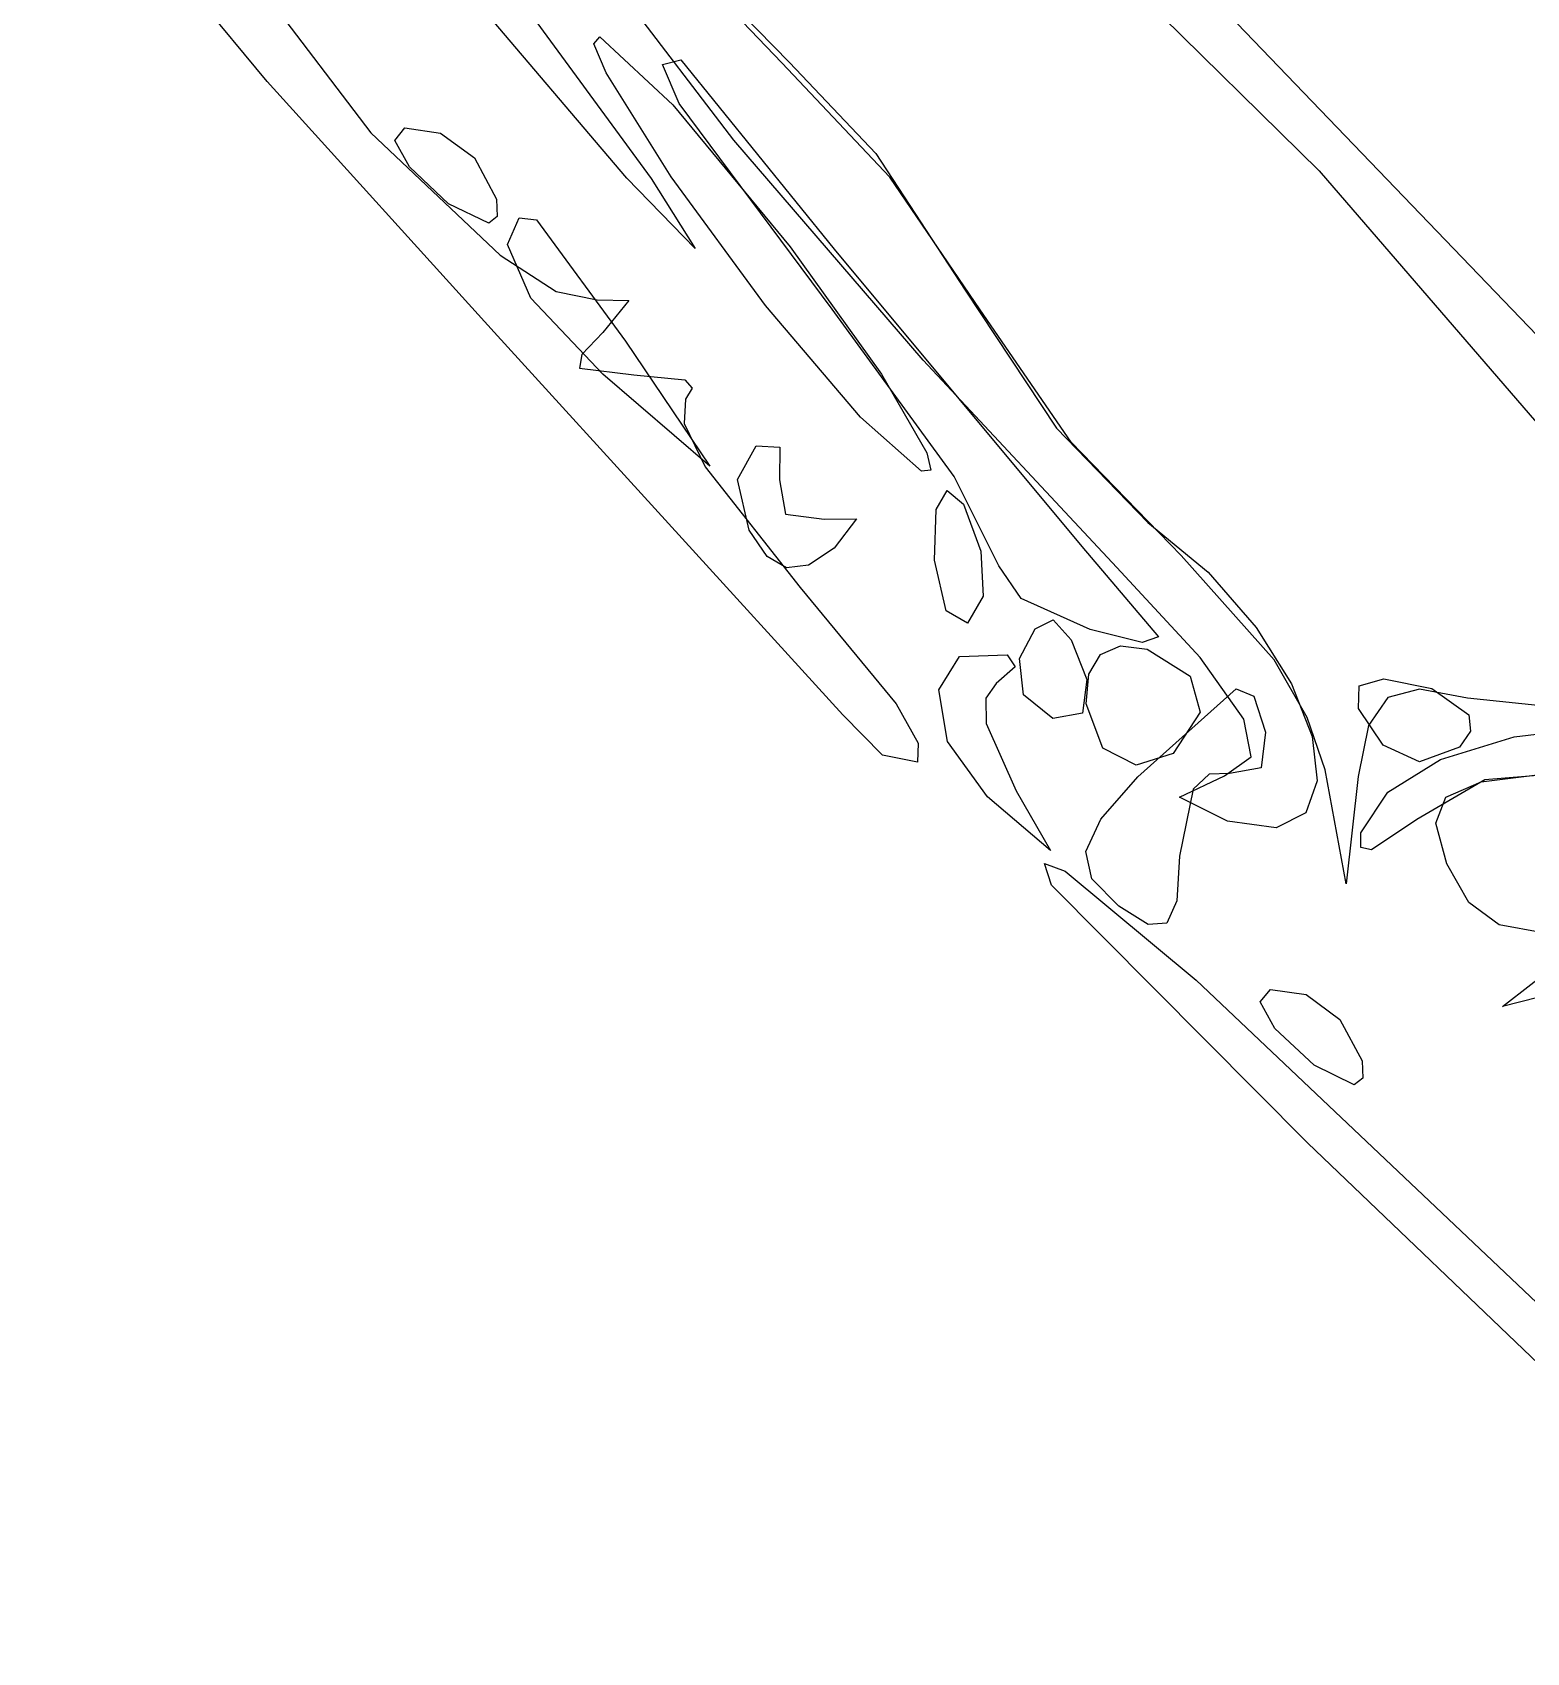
# Model space of a CAD drawing. Extents: x -886 to 651, y -59 to 942.
# Drawn here: x -379.25 to -359.68, y 166.18 to 187.39 of the extents above; entities that cross this region are included whole.
import ezdxf

# ---------------------------------------------------------------- set-up
doc = ezdxf.new("R2010")
doc.units = 0

msp = doc.modelspace()

# ---------------------------------------------------------------- linework, layer by layer
at = {"layer": 'Layer 1'}
for p, q in [((-376.385662, 192.615093), (-371.14281, 185.47379)), ((-370.06101, 185.973432), (-374.78315, 192.15531)), ((-371.46358, 185.47979), (-376.91277, 191.889745)), ((-376.173971, 186.74501), (-379.245465, 190.454311)), ((-370.751316, 188.44367), (-369.33384, 186.98986)), ((-365.257811, 188.388128), (-362.39912, 185.57279)), ((-369.43264, 186.98763), (-370.694847, 188.306449)), ((-353.67925, 177.31502), (-364.10565, 188.16112)), ((-376.165464, 187.847256), (-374.813696, 186.071401)), ((-371.896561, 187.236279), (-371.81874, 187.32706)), ((-371.81874, 187.32706), (-370.85979, 186.437095)), ((-371.734882, 186.854737), (-371.896561, 187.236279)), ((-370.995313, 186.96574), (-370.75725, 187.02482)), ((-370.775899, 186.455038), (-370.995313, 186.96574)), ((-370.75725, 187.02482), (-368.7478, 184.54716)), ((-368.021894, 185.48856), (-369.43264, 186.98763)), ((-369.33384, 186.98986), (-368.205302, 185.79964)), ((-373.1998, 183.46282), (-376.173971, 186.74501)), ((-370.883621, 185.497191), (-371.734882, 186.854737)), ((-370.85979, 186.437095), (-369.32289, 184.57735)), ((-368.7732, 183.76415), (-370.775899, 186.455038)), ((-374.813696, 186.071401), (-373.122008, 184.467808)), ((-374.502685, 185.970525), (-374.368517, 186.134684)), ((-374.368517, 186.134684), (-373.90188, 186.06824)), ((-373.90188, 186.06824), (-373.458546, 185.742626)), ((-374.30992, 185.624011), (-374.502685, 185.970525)), ((-367.584351, 183.096121), (-370.06101, 185.973432)), ((-368.205302, 185.79964), (-367.03466, 184.01146)), ((-373.79576, 185.14339), (-374.30992, 185.624011)), ((-373.458546, 185.742626), (-373.17008, 185.20207)), ((-370.568349, 184.555711), (-371.46358, 185.47979)), ((-371.14281, 185.47379), (-370.568349, 184.555711)), ((-369.64615, 183.810075), (-370.883621, 185.497191)), ((-366.83911, 183.75327), (-368.021894, 185.48856)), ((-362.39912, 185.57279), (-362.39908, 185.57279)), ((-362.39908, 185.57279), (-359.55262, 182.27929)), ((-373.17008, 185.20209), (-373.159921, 184.97392)), ((-373.17008, 185.20207), (-373.17008, 185.20209)), ((-373.271758, 184.887058), (-373.79576, 185.14339)), ((-373.159921, 184.97392), (-373.271758, 184.887058)), ((-373.0241, 184.60794), (-372.872296, 184.957528)), ((-372.872296, 184.957528), (-372.647574, 184.931645)), ((-372.647574, 184.931645), (-371.48099, 183.34585)), ((-372.721539, 183.905689), (-373.0241, 184.60794)), ((-369.32289, 184.57735), (-368.128671, 182.913853)), ((-369.32289, 184.57735), (-369.32289, 184.57735)), ((-368.7478, 184.54716), (-365.50606, 180.65794)), ((-368.7478, 184.54716), (-368.7478, 184.54716)), ((-373.122008, 184.467808), (-372.3869, 183.995114)), ((-371.77793, 182.91087), (-372.721539, 183.905689)), ((-372.3869, 183.995114), (-371.85266, 183.88289)), ((-367.03466, 184.01146), (-365.836847, 182.20515)), ((-371.85266, 183.88289), (-371.436835, 183.8779)), ((-371.436835, 183.8779), (-371.77686, 183.45933)), ((-368.40366, 182.34904), (-369.64615, 183.810075)), ((-367.177616, 181.571698), (-368.7732, 183.76415)), ((-365.645242, 182.02349), (-366.83911, 183.75327)), ((-368.63538, 178.45376), (-373.1998, 183.46282)), ((-371.77686, 183.45933), (-372.053586, 183.170582)), ((-371.48099, 183.34585), (-370.37782, 181.70771)), ((-371.48099, 183.34585), (-371.48099, 183.34585)), ((-372.053586, 183.170582), (-372.083166, 182.988436)), ((-365.04625, 180.38011), (-367.584351, 183.096121)), ((-372.083166, 182.988436), (-371.37098, 182.90296)), ((-370.37782, 181.70771), (-371.77793, 182.91087)), ((-371.37098, 182.90296), (-370.705609, 182.838905)), ((-370.705609, 182.838905), (-370.606645, 182.729592)), ((-368.128671, 182.913853), (-367.533968, 181.882701)), ((-370.606645, 182.729592), (-370.69315, 182.58276)), ((-370.69315, 182.58276), (-370.714717, 182.266921)), ((-370.714717, 182.266921), (-370.438942, 181.697456)), ((-367.603918, 181.641796), (-368.40366, 182.34904)), ((-365.836847, 182.20515), (-364.64298, 180.97136)), ((-364.20788, 180.53767), (-365.645242, 182.02349)), ((-370.013665, 181.534536), (-369.7686, 181.97264)), ((-369.7686, 181.97264), (-369.462195, 181.956241)), ((-369.462195, 181.956241), (-369.46602, 181.52825)), ((-367.533968, 181.882701), (-367.48179, 181.653599)), ((-370.438942, 181.697456), (-369.19235, 180.12078)), ((-367.48179, 181.653599), (-367.603918, 181.641796)), ((-366.59367, 180.40187), (-367.177616, 181.571698)), ((-369.8624, 180.86982), (-370.013665, 181.534536)), ((-369.46602, 181.52825), (-369.46599, 181.52825)), ((-369.46599, 181.52825), (-369.386756, 181.080089)), ((-367.413576, 181.140565), (-367.268212, 181.389065)), ((-367.268212, 181.389065), (-367.054918, 181.210028)), ((-367.43674, 180.47504), (-367.413576, 181.140565)), ((-367.054918, 181.210028), (-366.82796, 180.59294)), ((-369.386756, 181.080089), (-368.88066, 181.01523)), ((-368.88066, 181.01523), (-368.455203, 181.01707)), ((-368.455203, 181.01707), (-368.74973, 180.63353)), ((-364.64298, 180.97136), (-363.854515, 180.318731)), ((-369.626458, 180.526339), (-369.8624, 180.86982)), ((-369.371521, 180.374406), (-369.626458, 180.526339)), ((-368.74973, 180.63353), (-369.083856, 180.411108)), ((-366.82796, 180.59294), (-366.800244, 180.007724)), ((-366.82796, 180.59294), (-366.82796, 180.59294)), ((-365.50606, 180.65794), (-364.502502, 179.474896)), ((-362.98938, 179.17266), (-364.20788, 180.53767)), ((-369.083856, 180.411108), (-369.371521, 180.374406)), ((-367.282489, 179.813856), (-367.43674, 180.47504)), ((-366.29898, 179.975718), (-366.59367, 180.40187)), ((-363.959142, 179.200645), (-365.04625, 180.38011)), ((-363.854515, 180.318731), (-363.222686, 179.595162)), ((-369.19235, 180.12078), (-367.935602, 178.595108)), ((-366.800244, 180.007724), (-367.00352, 179.65158)), ((-365.39895, 179.57124), (-366.29898, 179.975718)), ((-367.00352, 179.65158), (-367.282489, 179.813856)), ((-366.11875, 179.579656), (-365.88165, 179.69537)), ((-365.88165, 179.69537), (-365.64547, 179.432137)), ((-366.32447, 179.18789), (-366.11875, 179.579656)), ((-364.716962, 179.401063), (-365.39895, 179.57124)), ((-364.502502, 179.474896), (-364.716962, 179.401063)), ((-363.222686, 179.595162), (-362.763181, 178.85948)), ((-367.10976, 179.216661), (-366.48372, 179.23823)), ((-366.48372, 179.23823), (-366.378831, 179.082075)), ((-365.64547, 179.432137), (-365.44196, 178.91284)), ((-365.415312, 178.98413), (-365.261283, 179.240217)), ((-365.261283, 179.240217), (-365.001627, 179.353532)), ((-365.001627, 179.353532), (-364.64969, 179.31216)), ((-364.64969, 179.31216), (-364.090141, 178.959347)), ((-367.378605, 178.777669), (-367.10976, 179.216661)), ((-366.378831, 179.082075), (-366.6287, 178.86313)), ((-366.270944, 178.715336), (-366.32447, 179.18789)), ((-363.384659, 178.397221), (-363.959142, 179.200645)), ((-362.555747, 178.41628), (-362.98938, 179.17266)), ((-366.62869, 178.86315), (-366.763586, 178.670488)), ((-366.6287, 178.86313), (-366.62869, 178.86315)), ((-365.44196, 178.91284), (-365.497697, 178.474334)), ((-365.45037, 178.59718), (-365.415312, 178.98413)), ((-365.44196, 178.91284), (-365.44196, 178.91284)), ((-364.090141, 178.959347), (-363.95819, 178.48925)), ((-362.763181, 178.85948), (-362.491685, 178.170511)), ((-361.883289, 178.534832), (-361.875727, 178.829894)), ((-361.875727, 178.829894), (-361.55086, 178.922311)), ((-361.55086, 178.922311), (-360.92273, 178.79571)), ((-367.935602, 178.595108), (-367.648839, 178.080854)), ((-367.264763, 178.104217), (-367.378605, 178.777669)), ((-366.763586, 178.670488), (-366.759434, 178.340842)), ((-365.88477, 178.40536), (-366.270944, 178.715336)), ((-365.23293, 178.014147), (-365.45037, 178.59718)), ((-364.77252, 177.63943), (-363.486959, 178.790631)), ((-363.486959, 178.790631), (-363.255667, 178.697069)), ((-363.255667, 178.697069), (-363.10157, 178.22668)), ((-361.500304, 178.680911), (-361.752616, 178.310437)), ((-361.083777, 178.789607), (-361.500304, 178.680911)), ((-360.45556, 178.67054), (-361.083777, 178.789607)), ((-360.92273, 178.79571), (-360.438232, 178.452)), ((-359.326087, 178.552981), (-360.45556, 178.67054)), ((-368.116789, 177.924486), (-368.63538, 178.45376)), ((-365.497697, 178.474334), (-365.88477, 178.40536)), ((-363.95819, 178.48925), (-364.311856, 177.947525)), ((-363.95819, 178.48925), (-363.95819, 178.48925)), ((-363.288591, 177.903677), (-363.384659, 178.397221)), ((-362.32171, 177.73334), (-362.555747, 178.41628)), ((-361.5595, 178.0535), (-361.883289, 178.534832)), ((-360.438232, 178.452), (-360.417931, 178.23708)), ((-366.759434, 178.340842), (-366.36817, 177.45537)), ((-363.10157, 178.22669), (-363.160472, 177.758826)), ((-363.10157, 178.22668), (-363.10157, 178.22669)), ((-362.491685, 178.170511), (-362.423886, 177.587081)), ((-361.752616, 178.310437), (-361.88819, 177.64417)), ((-360.812089, 177.869395), (-359.845252, 178.166003)), ((-360.417931, 178.23708), (-360.5614, 178.02708)), ((-359.845252, 178.166003), (-358.65948, 178.30552)), ((-367.648839, 178.080854), (-367.65699, 177.83244)), ((-366.74274, 177.37927), (-367.264763, 178.104217)), ((-364.795098, 177.793376), (-365.23293, 178.014147)), ((-361.083903, 177.835719), (-361.5595, 178.0535)), ((-360.5614, 178.0271), (-361.083903, 177.835719)), ((-360.5614, 178.02708), (-360.5614, 178.0271)), ((-367.65699, 177.83244), (-368.116789, 177.924486)), ((-364.311856, 177.947525), (-364.795098, 177.793376)), ((-363.63673, 177.65385), (-363.288591, 177.903677)), ((-363.160472, 177.758826), (-363.57204, 177.68487)), ((-361.500779, 177.441604), (-360.812089, 177.869395)), ((-365.258311, 177.087238), (-364.77252, 177.63943)), ((-364.227025, 177.375456), (-363.63673, 177.65385)), ((-363.841438, 177.675422), (-364.049391, 177.477304)), ((-363.57204, 177.68487), (-363.841438, 177.675422)), ((-362.423886, 177.587081), (-362.575469, 177.168015)), ((-362.04631, 176.2411), (-362.32171, 177.73334)), ((-361.88819, 177.64417), (-362.04631, 176.2411)), ((-360.229794, 177.602476), (-361.1204, 177.08227)), ((-360.739762, 177.374545), (-360.280435, 177.573828)), ((-360.280435, 177.573828), (-359.44172, 177.67821)), ((-359.38127, 177.66984), (-360.229794, 177.602476)), ((-365.917516, 176.674812), (-366.74274, 177.37927)), ((-366.36817, 177.45537), (-365.917516, 176.674812)), ((-364.049391, 177.477304), (-364.22804, 176.60241)), ((-363.59953, 177.05828), (-364.227025, 177.375456)), ((-361.85211, 176.90854), (-361.500779, 177.441604)), ((-360.871561, 177.032904), (-360.739762, 177.374545)), ((-362.575469, 177.168015), (-362.962122, 176.972139)), ((-365.45554, 176.664274), (-365.258311, 177.087238)), ((-362.962122, 176.972139), (-363.59953, 177.05828)), ((-361.852806, 176.715288), (-361.85211, 176.90854)), ((-361.1204, 177.08227), (-361.71508, 176.683626)), ((-360.72769, 176.50145), (-360.871561, 177.032904)), ((-361.71508, 176.683626), (-361.852806, 176.715288)), ((-365.9033, 176.22424), (-365.995289, 176.505183)), ((-365.995289, 176.505183), (-365.725352, 176.405077)), ((-365.373799, 176.30562), (-365.45554, 176.664274)), ((-364.22804, 176.60241), (-364.264028, 176.016598)), ((-360.440127, 175.994402), (-360.72769, 176.50145)), ((-365.725352, 176.405077), (-364.008132, 174.97966)), ((-365.02268, 175.94636), (-365.373799, 176.30562)), ((-362.550828, 172.851453), (-365.9033, 176.22424)), ((-364.639618, 175.706484), (-365.02268, 175.94636)), ((-364.264028, 176.016598), (-364.393977, 175.723926)), ((-360.044456, 175.70314), (-360.440127, 175.994402)), ((-364.393977, 175.723926), (-364.639618, 175.706484)), ((-359.469657, 175.598711), (-360.044456, 175.70314)), ((-359.99851, 174.634136), (-359.25591, 175.21019)), ((-364.008132, 174.97966), (-355.2233, 166.65358)), ((-363.170901, 174.692996), (-363.036733, 174.857158)), ((-363.036733, 174.857158), (-362.5701, 174.79072)), ((-362.5701, 174.79072), (-362.126766, 174.465105)), ((-359.29721, 174.81364), (-359.99851, 174.634136)), ((-362.978139, 174.346481), (-363.170901, 174.692996)), ((-362.46398, 173.86586), (-362.978139, 174.346481)), ((-362.126766, 174.465105), (-361.8383, 173.92454)), ((-361.8383, 173.92456), (-361.828137, 173.69639)), ((-361.8383, 173.92454), (-361.8383, 173.92456)), ((-361.939974, 173.609528), (-362.46398, 173.86586)), ((-361.828137, 173.69639), (-361.939974, 173.609528)), ((-355.583225, 166.17615), (-362.550828, 172.851453))]:
    msp.add_line(p, q, dxfattribs=at)

doc.saveas('drawing.dxf')
